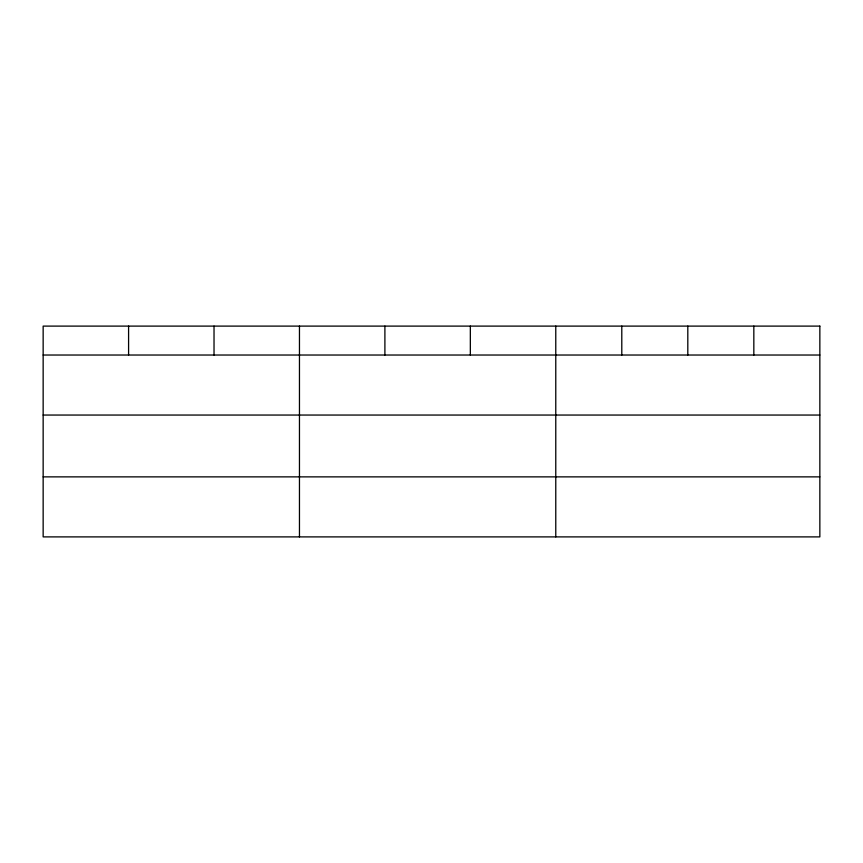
<?xml version="1.0" encoding="UTF-8"?>
<svg xmlns="http://www.w3.org/2000/svg" width="863" height="863" viewBox="0 0 863 863"><rect width="100%" height="100%" fill="white"/><g stroke="black" fill="none" stroke-linecap="round" stroke-linejoin="round"><path stroke-width="1.29" d="M43.15 355.027L819.85 355.027M43.15 415.049L819.85 415.049M43.15 476.872L819.85 476.872M753.831 326.106L753.831 355.027M687.811 326.106L687.811 355.027M621.792 326.106L621.792 355.027M555.772 326.106L555.772 536.894M470.335 326.106L470.335 355.027M384.898 326.106L384.898 355.027M299.461 326.106L299.461 536.894M214.024 326.106L214.024 355.027M128.587 326.106L128.587 355.027M819.85 326.106L43.15 326.106L43.15 536.894L819.85 536.894L819.85 326.106"/></g></svg>
